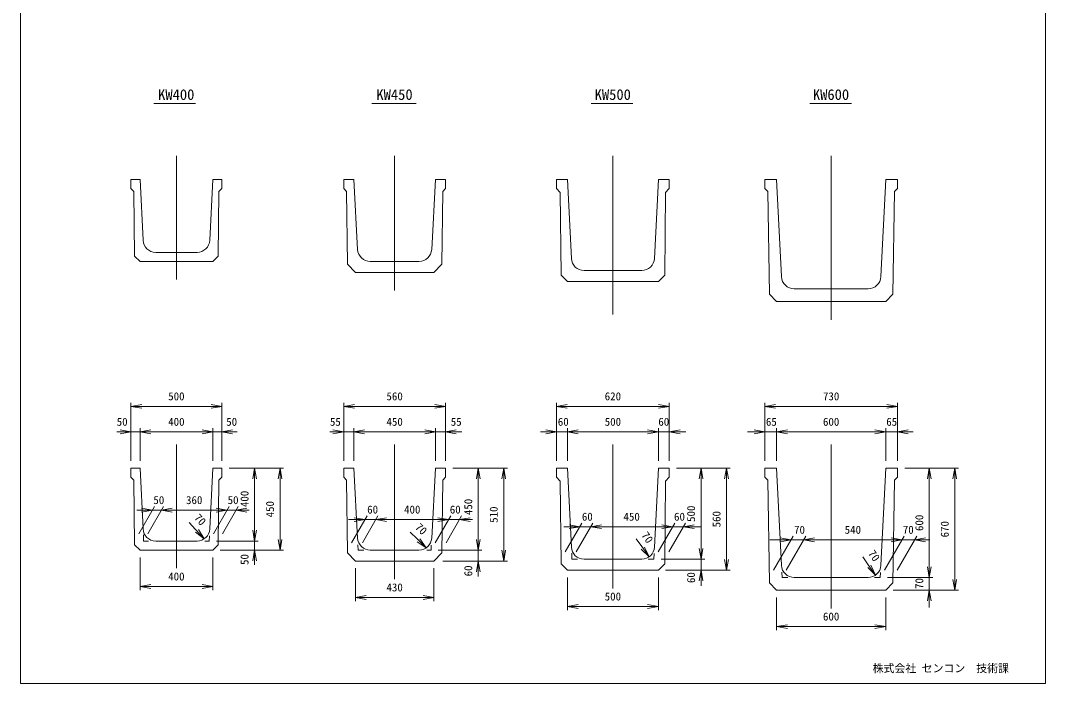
# Model space of a CAD drawing. Units: millimetres, scale not verified. Extents: x 5207 to 17060, y 2604 to 17332.
# Drawn here: x 11425 to 17060, y 2604 to 6246 of the extents above; entities that cross this region are included whole.
import ezdxf
from ezdxf.enums import TextEntityAlignment as Align

# ---------------------------------------------------------------- set-up
doc = ezdxf.new("R2010")
doc.units = ezdxf.units.MM
doc.header["$LTSCALE"] = 20
doc.layers.add('0_2', color=4, linetype='Continuous', lineweight=18)
doc.styles.add('ＭＳ ゴシック-5.0-0.0', font='')
doc.styles.get('ＭＳ ゴシック-5.0-0.0').set_extended_font_data('ＭＳ ゴシック-5.0-0.0')

msp = doc.modelspace()

# ---------------------------------------------------------------- linework, layer by layer
at = {"layer": '0_2'}
for p, q in [((11424.78, 10580.19), (11424.78, 2603.7)), ((17060.34, 2603.7), (17060.34, 10580.19)), ((12158.58, 5790.37), (12386.89, 5790.37)), ((13356.21, 5790.37), (13599.41, 5790.37)), ((14563.02, 5790.37), (14791.34, 5790.37)), ((15764.51, 5790.37), (15992.82, 5790.37)), ((12281.93, 5502.44), (12281.93, 4822.44)), ((13481.93, 5502.44), (13481.93, 4762.44)), ((14681.93, 5502.44), (14681.93, 4631.36)), ((15881.93, 5502.44), (15881.93, 4602.44)), ((12081.93, 5372.44), (12031.93, 5372.44)), ((12031.93, 5372.44), (12031.93, 5322.44)), ((12098.61, 5038.94), (12081.93, 5372.44)), ((12465.26, 5038.94), (12481.93, 5372.44)), ((12481.93, 5372.44), (12531.93, 5372.44)), ((12531.93, 5372.44), (12531.93, 5322.44)), ((13256.93, 5372.44), (13201.93, 5372.44)), ((13201.93, 5372.44), (13201.93, 5322.44)), ((13278.26, 4988.56), (13256.93, 5372.44)), ((13685.61, 4988.56), (13706.93, 5372.44)), ((13706.93, 5372.44), (13761.93, 5372.44)), ((13761.93, 5372.44), (13761.93, 5322.44)), ((14431.93, 5372.44), (14371.93, 5372.44)), ((14371.93, 5372.44), (14371.93, 5322.44)), ((14453.61, 4938.94), (14431.93, 5372.44)), ((14910.26, 4938.94), (14931.93, 5372.44)), ((14931.93, 5372.44), (14991.93, 5372.44)), ((14991.93, 5372.44), (14991.93, 5322.44)), ((15581.93, 5372.44), (15516.93, 5372.44)), ((15516.93, 5372.44), (15516.93, 5322.44)), ((15608.61, 4838.94), (15581.93, 5372.44)), ((16155.26, 4838.94), (16181.93, 5372.44)), ((16181.93, 5372.44), (16246.93, 5372.44)), ((16246.93, 5372.44), (16246.93, 5322.44)), ((12031.93, 5322.44), (12047.76, 5306.62)), ((12047.76, 5306.62), (12052.19, 4952.19)), ((12516.11, 5306.62), (12511.68, 4952.19)), ((12531.93, 5322.44), (12516.11, 5306.62)), ((13201.93, 5322.44), (13217.66, 5306.71)), ((13217.66, 5306.71), (13222.1, 4907.27)), ((13746.2, 5306.71), (13741.76, 4907.27)), ((13761.93, 5322.44), (13746.2, 5306.71)), ((14371.93, 5322.44), (14392.64, 5301.73)), ((14392.64, 5301.73), (14397.19, 4847.19)), ((14971.23, 5301.73), (14966.68, 4847.19)), ((14991.93, 5322.44), (14971.23, 5301.73)), ((15516.93, 5322.44), (15533.03, 5306.34)), ((15533.03, 5306.34), (15542.44, 4741.93)), ((16230.83, 5306.34), (16221.42, 4741.93)), ((16246.93, 5322.44), (16230.83, 5306.34)), ((12168.52, 4972.44), (12395.35, 4972.44)), ((12081.93, 4922.44), (12052.19, 4952.19)), ((12081.93, 4922.44), (12481.93, 4922.44)), ((12481.93, 4922.44), (12511.68, 4952.19)), ((13266.93, 4862.44), (13222.1, 4907.27)), ((13348.15, 4922.44), (13615.71, 4922.44)), ((13696.93, 4862.44), (13741.76, 4907.27)), ((13266.93, 4862.44), (13696.93, 4862.44)), ((14431.93, 4812.44), (14397.19, 4847.19)), ((14523.52, 4872.44), (14840.35, 4872.44)), ((14931.93, 4812.44), (14966.68, 4847.19)), ((14431.93, 4812.44), (14931.93, 4812.44)), ((15581.93, 4702.44), (15542.44, 4741.93)), ((15678.52, 4772.44), (16085.35, 4772.44)), ((16181.93, 4702.44), (16221.42, 4741.93)), ((15581.93, 4702.44), (16181.93, 4702.44)), ((12031.93, 3826.39), (12031.93, 4146.39)), ((12031.93, 4126.39), (12091.02, 4136.81)), ((12031.93, 4126.39), (12091.02, 4115.98)), ((12531.93, 4126.39), (12031.93, 4126.39)), ((12531.93, 4126.39), (12472.84, 4136.81)), ((12531.93, 4126.39), (12472.84, 4115.98)), ((12531.93, 3826.39), (12531.93, 4146.39)), ((13201.93, 3826.39), (13201.93, 4146.39)), ((13201.93, 4126.39), (13261.02, 4136.81)), ((13201.93, 4126.39), (13261.02, 4115.98)), ((13761.93, 4126.39), (13201.93, 4126.39)), ((13761.93, 4126.39), (13702.84, 4136.81)), ((13761.93, 4126.39), (13702.84, 4115.98)), ((13761.93, 3826.39), (13761.93, 4146.39)), ((14371.93, 3826.39), (14371.93, 4146.39)), ((14371.93, 4126.39), (14431.02, 4136.81)), ((14371.93, 4126.39), (14431.02, 4115.98)), ((14991.93, 4126.39), (14371.93, 4126.39)), ((14991.93, 4126.39), (14932.84, 4136.81)), ((14991.93, 4126.39), (14932.84, 4115.98)), ((14991.93, 3826.39), (14991.93, 4146.39)), ((15516.93, 3826.39), (15516.93, 4146.39)), ((15516.93, 4126.39), (15576.02, 4136.81)), ((15516.93, 4126.39), (15576.02, 4115.98)), ((16246.93, 4126.39), (15516.93, 4126.39)), ((16246.93, 4126.39), (16187.84, 4136.81)), ((16246.93, 4126.39), (16187.84, 4115.98)), ((16246.93, 3826.39), (16246.93, 4146.39)), ((12081.93, 3826.39), (12081.93, 4006.39)), ((12481.93, 3826.39), (12481.93, 4006.39)), ((13256.93, 3826.39), (13256.93, 4006.39)), ((13706.93, 3826.39), (13706.93, 4006.39)), ((14431.93, 3826.39), (14431.93, 4006.39)), ((14931.93, 3826.39), (14931.93, 4006.39)), ((15581.93, 3826.39), (15581.93, 4006.39)), ((16181.93, 3826.39), (16181.93, 4006.39)), ((12031.93, 3986.39), (11953.87, 3986.39)), ((12031.93, 3986.39), (11972.84, 3996.81)), ((12031.93, 3986.39), (11972.84, 3975.98)), ((12031.93, 3986.39), (12081.93, 3986.39)), ((12081.93, 3986.39), (12141.02, 3996.81)), ((12081.93, 3986.39), (12141.02, 3975.98)), ((12481.93, 3986.39), (12081.93, 3986.39)), ((12481.93, 3986.39), (12422.84, 3996.81)), ((12481.93, 3986.39), (12422.84, 3975.98)), ((12531.93, 3986.39), (12481.93, 3986.39)), ((12531.93, 3986.39), (12591.02, 3996.81)), ((12531.93, 3986.39), (12615.89, 3986.39)), ((12531.93, 3986.39), (12591.02, 3975.98)), ((13201.93, 3986.39), (13126.08, 3986.39)), ((13201.93, 3986.39), (13142.84, 3996.81)), ((13201.93, 3986.39), (13142.84, 3975.98)), ((13256.93, 3986.39), (13201.93, 3986.39)), ((13256.93, 3986.39), (13316.02, 3996.81)), ((13256.93, 3986.39), (13316.02, 3975.98)), ((13256.93, 3986.39), (13706.93, 3986.39)), ((13706.93, 3986.39), (13647.84, 3996.81)), ((13706.93, 3986.39), (13647.84, 3975.98)), ((13761.93, 3986.39), (13706.93, 3986.39)), ((13761.93, 3986.39), (13821.02, 3996.81)), ((13761.93, 3986.39), (13850.37, 3986.39)), ((13761.93, 3986.39), (13821.02, 3975.98)), ((14371.93, 3986.39), (14283.04, 3986.39)), ((14371.93, 3986.39), (14312.84, 3996.81)), ((14371.93, 3986.39), (14312.84, 3975.98)), ((14371.93, 3986.39), (14431.93, 3986.39)), ((14431.93, 3986.39), (14491.02, 3996.81)), ((14431.93, 3986.39), (14491.02, 3996.81)), ((14431.93, 3986.39), (14439.05, 3986.39)), ((14431.93, 3986.39), (14491.02, 3975.98)), ((14431.93, 3986.39), (14491.02, 3975.98)), ((14431.93, 3986.39), (14931.93, 3986.39)), ((14931.93, 3986.39), (14872.84, 3996.81)), ((14931.93, 3986.39), (14872.84, 3996.81)), ((14931.93, 3986.39), (14872.84, 3975.98)), ((14931.93, 3986.39), (14872.84, 3975.98)), ((14931.93, 3986.39), (14931.76, 3986.39)), ((14991.93, 3986.39), (14931.93, 3986.39)), ((14991.93, 3986.39), (15051.02, 3996.81)), ((14991.93, 3986.39), (15082.58, 3986.39)), ((14991.93, 3986.39), (15051.02, 3975.98)), ((15516.93, 3986.39), (15422.01, 3986.39)), ((15516.93, 3986.39), (15457.84, 3996.81)), ((15516.93, 3986.39), (15457.84, 3975.98)), ((15516.93, 3986.39), (15581.93, 3986.39)), ((15581.93, 3986.39), (15641.02, 3996.81)), ((15581.93, 3986.39), (15641.02, 3996.81)), ((15581.93, 3986.39), (15583.21, 3986.39)), ((15581.93, 3986.39), (15641.02, 3975.98)), ((15581.93, 3986.39), (15641.02, 3975.98)), ((15581.93, 3986.39), (16181.93, 3986.39)), ((16181.93, 3986.39), (16122.84, 3996.81)), ((16181.93, 3986.39), (16122.84, 3975.98)), ((16246.93, 3986.39), (16181.93, 3986.39)), ((16246.93, 3986.39), (16306.02, 3996.81)), ((16246.93, 3986.39), (16333.14, 3986.39)), ((16246.93, 3986.39), (16306.02, 3975.98)), ((12281.93, 3916.39), (12281.93, 3236.39)), ((13481.93, 3916.39), (13481.93, 3176.39)), ((14681.93, 3916.39), (14681.93, 3126.39)), ((15881.93, 3916.39), (15881.93, 3016.39)), ((12081.93, 3786.39), (12031.93, 3786.39)), ((12031.93, 3786.39), (12031.93, 3736.39)), ((12098.61, 3452.9), (12081.93, 3786.39)), ((12465.26, 3452.9), (12481.93, 3786.39)), ((12481.93, 3786.39), (12531.93, 3786.39)), ((12531.93, 3786.39), (12531.93, 3736.39)), ((12571.93, 3786.39), (12871.68, 3786.39)), ((12711.68, 3786.39), (12701.26, 3727.31)), ((12711.68, 3786.39), (12722.1, 3727.31)), ((12711.68, 3786.39), (12711.68, 3386.39)), ((12851.68, 3786.39), (12841.26, 3727.31)), ((12851.68, 3786.39), (12862.1, 3727.31)), ((12851.68, 3336.39), (12851.68, 3786.39)), ((13256.93, 3786.39), (13201.93, 3786.39)), ((13201.93, 3786.39), (13201.93, 3736.39)), ((13278.26, 3402.51), (13256.93, 3786.39)), ((13685.61, 3402.51), (13706.93, 3786.39)), ((13706.93, 3786.39), (13761.93, 3786.39)), ((13761.93, 3786.39), (13761.93, 3736.39)), ((13801.93, 3786.39), (14101.65, 3786.39)), ((13941.65, 3786.39), (13931.23, 3727.31)), ((13941.65, 3786.39), (13952.07, 3727.31)), ((13941.65, 3786.39), (13941.65, 3336.39)), ((14081.65, 3786.39), (14071.23, 3727.31)), ((14081.65, 3786.39), (14092.07, 3727.31)), ((14081.65, 3786.39), (14081.65, 3276.39)), ((14431.93, 3786.39), (14371.93, 3786.39)), ((14371.93, 3786.39), (14371.93, 3736.39)), ((14453.61, 3352.9), (14431.93, 3786.39)), ((14910.26, 3352.9), (14931.93, 3786.39)), ((14931.93, 3786.39), (14991.93, 3786.39)), ((14991.93, 3786.39), (14991.93, 3736.39)), ((15031.93, 3786.39), (15326.68, 3786.39)), ((15166.68, 3786.39), (15156.26, 3727.31)), ((15166.68, 3786.39), (15177.1, 3727.31)), ((15166.68, 3786.39), (15166.68, 3286.39)), ((15306.68, 3786.39), (15296.26, 3727.31)), ((15306.68, 3786.39), (15317.1, 3727.31)), ((15306.68, 3786.39), (15306.68, 3226.39)), ((15581.93, 3786.39), (15516.93, 3786.39)), ((15516.93, 3786.39), (15516.93, 3736.39)), ((15608.61, 3252.9), (15581.93, 3786.39)), ((16155.26, 3252.9), (16181.93, 3786.39)), ((16181.93, 3786.39), (16246.93, 3786.39)), ((16246.93, 3786.39), (16246.93, 3736.39)), ((16286.93, 3786.39), (16581.42, 3786.39)), ((16421.42, 3786.39), (16411.01, 3727.31)), ((16421.42, 3786.39), (16431.84, 3727.31)), ((16421.42, 3786.39), (16421.42, 3186.39)), ((16561.42, 3786.39), (16551.01, 3727.31)), ((16561.42, 3786.39), (16571.84, 3727.31)), ((16561.42, 3786.39), (16561.42, 3116.39)), ((12031.93, 3736.39), (12047.76, 3720.57)), ((12047.76, 3720.57), (12052.19, 3366.14)), ((12516.11, 3720.57), (12511.68, 3366.14)), ((12531.93, 3736.39), (12516.11, 3720.57)), ((13201.93, 3736.39), (13217.66, 3720.66)), ((13217.66, 3720.66), (13222.1, 3321.23)), ((13746.2, 3720.66), (13741.76, 3321.23)), ((13761.93, 3736.39), (13746.2, 3720.66)), ((14371.93, 3736.39), (14392.64, 3715.69)), ((14991.93, 3736.39), (14971.23, 3715.69)), ((15516.93, 3736.39), (15533.03, 3720.29)), ((15533.03, 3720.29), (15542.44, 3155.89)), ((16230.83, 3720.29), (16221.42, 3155.89)), ((16246.93, 3736.39), (16230.83, 3720.29)), ((14392.64, 3715.69), (14397.19, 3261.14)), ((14971.23, 3715.69), (14966.68, 3261.14)), ((12149.97, 3556.2), (12063.78, 3556.2)), ((12075.03, 3426.39), (12161.52, 3576.2)), ((12149.97, 3556.2), (12090.88, 3566.62)), ((12149.97, 3556.2), (12090.88, 3545.78)), ((12125.03, 3426.39), (12211.52, 3576.2)), ((12149.97, 3556.2), (12199.97, 3556.2)), ((12199.97, 3556.2), (12259.06, 3566.62)), ((12199.97, 3556.2), (12259.06, 3566.62)), ((12199.97, 3556.2), (12215.41, 3556.2)), ((12199.97, 3556.2), (12259.06, 3545.78)), ((12199.97, 3556.2), (12259.06, 3545.78)), ((12199.97, 3556.2), (12559.97, 3556.2)), ((12485.03, 3426.39), (12571.52, 3576.2)), ((12559.97, 3556.2), (12500.88, 3566.62)), ((12559.97, 3556.2), (12500.88, 3545.78)), ((12535.03, 3426.39), (12621.52, 3576.2)), ((12559.97, 3556.2), (12609.97, 3556.2)), ((12609.97, 3556.2), (12669.06, 3566.62)), ((12609.97, 3556.2), (12669.06, 3566.62)), ((12609.97, 3556.2), (12681.52, 3556.2)), ((12609.97, 3556.2), (12669.06, 3545.78)), ((12609.97, 3556.2), (12623.76, 3556.2)), ((12609.97, 3556.2), (12669.06, 3545.78)), ((13318.8, 3504.17), (13227.32, 3504.17)), ((13245.03, 3376.39), (13330.34, 3524.17)), ((13318.8, 3504.17), (13259.71, 3514.58)), ((13318.8, 3504.17), (13259.71, 3493.75)), ((13305.03, 3376.39), (13390.34, 3524.17)), ((13318.8, 3504.17), (13378.8, 3504.17)), ((13378.8, 3504.17), (13437.88, 3514.58)), ((13378.8, 3504.17), (13437.88, 3514.58)), ((13378.8, 3504.17), (13390.9, 3504.17)), ((13378.8, 3504.17), (13437.88, 3493.75)), ((13378.8, 3504.17), (13437.88, 3493.75)), ((13778.8, 3504.17), (13378.8, 3504.17)), ((13705.03, 3376.39), (13790.34, 3524.17)), ((13778.8, 3504.17), (13719.71, 3514.58)), ((13778.8, 3504.17), (13719.71, 3493.75)), ((13765.03, 3376.39), (13850.34, 3524.17)), ((13778.8, 3504.17), (13838.8, 3504.17)), ((13838.8, 3504.17), (13897.88, 3514.58)), ((13838.8, 3504.17), (13897.88, 3514.58)), ((13838.8, 3504.17), (13910.8, 3504.17)), ((13838.8, 3504.17), (13897.88, 3493.75)), ((13838.8, 3504.17), (13845.06, 3504.17)), ((13838.8, 3504.17), (13897.88, 3493.75)), ((12387.6, 3450.1), (12351.97, 3488.08)), ((12387.6, 3450.1), (12435.5, 3399.05)), ((12435.5, 3399.05), (12402.66, 3449.27)), ((12711.68, 3386.39), (12701.26, 3445.48)), ((12711.68, 3386.39), (12722.1, 3445.48)), ((14500.04, 3464.97), (14412.92, 3464.97)), ((14420.03, 3326.39), (14511.58, 3484.97)), ((14500.04, 3464.97), (14440.95, 3475.39)), ((14500.04, 3464.97), (14440.95, 3454.55)), ((14480.03, 3326.39), (14571.58, 3484.97)), ((14500.04, 3464.97), (14560.04, 3464.97)), ((14560.04, 3464.97), (14619.12, 3475.39)), ((14560.04, 3464.97), (14619.12, 3475.39)), ((14560.04, 3464.97), (14571.22, 3464.97)), ((14560.04, 3464.97), (14619.12, 3454.55)), ((14560.04, 3464.97), (14619.12, 3454.55)), ((14560.04, 3464.97), (15010.04, 3464.97)), ((14930.03, 3326.39), (15021.58, 3484.97)), ((15010.04, 3464.97), (14950.95, 3475.39)), ((15010.04, 3464.97), (14950.95, 3454.55)), ((14990.03, 3326.39), (15081.58, 3484.97)), ((15070.04, 3464.97), (15010.04, 3464.97)), ((15070.04, 3464.97), (15129.12, 3475.39)), ((15070.04, 3464.97), (15129.12, 3475.39)), ((15070.04, 3464.97), (15166.3, 3464.97)), ((15070.04, 3464.97), (15129.12, 3454.55)), ((15070.04, 3464.97), (15078.08, 3464.97)), ((15070.04, 3464.97), (15129.12, 3454.55)), ((12101.93, 3386.39), (12100.23, 3420.45)), ((12101.93, 3386.39), (12128.07, 3386.39)), ((12168.52, 3386.39), (12395.35, 3386.39)), ((12435.5, 3399.05), (12387.47, 3435.02)), ((12437.57, 3386.39), (12461.93, 3386.39)), ((12461.93, 3386.39), (12463.4, 3415.84)), ((12501.93, 3386.39), (12731.68, 3386.39)), ((12711.68, 3336.39), (12711.68, 3386.39)), ((12851.68, 3336.39), (12841.26, 3395.48)), ((12851.68, 3336.39), (12862.1, 3395.48)), ((13605.39, 3397.94), (13568.12, 3434.3)), ((13605.39, 3397.94), (13655.5, 3349.05)), ((13655.5, 3349.05), (13605.92, 3382.86)), ((13655.5, 3349.05), (13620.48, 3397.77)), ((13941.65, 3336.39), (13931.23, 3395.48)), ((13941.65, 3336.39), (13952.07, 3395.48)), ((14840.35, 3356.39), (14810.48, 3399.05)), ((15661.26, 3393.07), (15545.59, 3393.07)), ((15565.03, 3226.39), (15672.8, 3413.07)), ((15661.26, 3393.07), (15602.17, 3403.49)), ((15661.26, 3393.07), (15602.17, 3382.65)), ((15635.03, 3226.39), (15742.8, 3413.07)), ((15661.26, 3393.07), (15731.26, 3393.07)), ((15731.26, 3393.07), (15790.34, 3403.49)), ((15731.26, 3393.07), (15790.34, 3382.65)), ((15731.26, 3393.07), (16271.26, 3393.07)), ((16175.03, 3226.39), (16282.8, 3413.07)), ((16271.26, 3393.07), (16212.17, 3403.49)), ((16271.26, 3393.07), (16212.17, 3382.65)), ((16245.03, 3226.39), (16352.8, 3413.07)), ((16341.26, 3393.07), (16271.26, 3393.07)), ((16341.26, 3393.07), (16400.34, 3403.49)), ((16341.26, 3393.07), (16424.48, 3393.07)), ((16341.26, 3393.07), (16400.34, 3382.65)), ((12081.93, 3336.39), (12052.19, 3366.14)), ((12081.93, 3336.39), (12481.93, 3336.39)), ((12481.93, 3336.39), (12511.68, 3366.14)), ((12521.93, 3336.39), (12871.68, 3336.39)), ((12711.68, 3336.39), (12701.26, 3277.31)), ((12711.68, 3336.39), (12711.68, 3254.93)), ((12711.68, 3336.39), (12722.1, 3277.31)), ((13281.93, 3336.39), (13280.3, 3365.83)), ((13281.93, 3336.39), (13312.9, 3336.39)), ((13348.15, 3336.39), (13615.71, 3336.39)), ((13658.87, 3336.39), (13681.93, 3336.39)), ((13681.93, 3336.39), (13683.42, 3363.12)), ((13721.93, 3336.39), (13961.65, 3336.39)), ((13941.65, 3336.39), (13941.65, 3276.39)), ((14081.65, 3276.39), (14071.23, 3335.48)), ((14081.65, 3276.39), (14092.07, 3335.48)), ((14880.5, 3299.05), (14838.07, 3341.48)), ((14840.35, 3356.39), (14880.5, 3299.05)), ((14880.5, 3299.05), (14855.14, 3353.43)), ((15166.68, 3286.39), (15156.26, 3345.48)), ((15166.68, 3286.39), (15177.1, 3345.48)), ((12081.93, 3116.39), (12081.93, 3296.39)), ((12481.93, 3116.39), (12481.93, 3296.39)), ((13266.93, 3276.39), (13222.1, 3321.23)), ((13266.93, 3276.39), (13696.93, 3276.39)), ((13696.93, 3276.39), (13741.76, 3321.23)), ((13746.93, 3276.39), (14101.65, 3276.39)), ((13941.65, 3276.39), (13931.23, 3217.31)), ((13941.65, 3276.39), (13941.65, 3192.33)), ((13941.65, 3276.39), (13952.07, 3217.31)), ((14456.93, 3286.39), (14455.29, 3319.27)), ((14456.93, 3286.39), (14486.54, 3286.39)), ((14523.52, 3286.39), (14840.35, 3286.39)), ((14876.61, 3286.39), (14906.93, 3286.39)), ((14906.93, 3286.39), (14908.53, 3318.34)), ((14946.93, 3286.39), (15186.68, 3286.39)), ((15166.68, 3286.39), (15166.68, 3226.39)), ((15306.68, 3226.39), (15296.26, 3285.48)), ((15306.68, 3226.39), (15317.1, 3285.48)), ((16085.35, 3256.39), (16055.48, 3299.05)), ((13266.93, 3056.39), (13266.93, 3236.39)), ((13696.93, 3056.39), (13696.93, 3236.39)), ((14431.93, 3226.39), (14397.19, 3261.14)), ((14431.93, 3226.39), (14931.93, 3226.39)), ((14931.93, 3226.39), (14966.68, 3261.14)), ((14971.93, 3226.39), (15326.68, 3226.39)), ((15166.68, 3226.39), (15156.26, 3167.31)), ((15166.68, 3226.39), (15156.26, 3167.31)), ((15166.68, 3226.39), (15156.26, 3167.31)), ((15166.68, 3226.39), (15166.68, 3139.74)), ((15166.68, 3226.39), (15177.1, 3167.31)), ((15166.68, 3226.39), (15166.68, 3225.37)), ((15166.68, 3226.39), (15177.1, 3167.31)), ((15166.68, 3226.39), (15166.68, 3155.31)), ((15166.68, 3226.39), (15177.1, 3167.31)), ((15611.93, 3186.39), (15610.48, 3215.41)), ((16125.5, 3199.05), (16083.07, 3241.48)), ((16085.35, 3256.39), (16125.5, 3199.05)), ((16125.5, 3199.05), (16100.14, 3253.43)), ((16151.93, 3186.39), (16153.25, 3212.78)), ((16421.42, 3186.39), (16411.01, 3245.48)), ((16421.42, 3186.39), (16431.84, 3245.48)), ((14431.93, 3006.39), (14431.93, 3186.39)), ((14931.93, 3006.39), (14931.93, 3186.39)), ((15611.93, 3186.39), (15643.29, 3186.39)), ((15678.52, 3186.39), (16085.35, 3186.39)), ((16121.03, 3186.39), (16151.93, 3186.39)), ((16191.93, 3186.39), (16441.42, 3186.39)), ((16421.42, 3186.39), (16421.42, 3116.39)), ((16561.42, 3116.39), (16551.01, 3175.48)), ((16561.42, 3116.39), (16571.84, 3175.48)), ((12081.93, 3136.39), (12141.02, 3146.81)), ((12081.93, 3136.39), (12141.02, 3125.98)), ((12081.93, 3136.39), (12481.93, 3136.39)), ((12481.93, 3136.39), (12422.84, 3146.81)), ((12481.93, 3136.39), (12422.84, 3125.98)), ((15581.93, 3116.39), (15542.44, 3155.89)), ((15581.93, 3116.39), (16181.93, 3116.39)), ((16181.93, 3116.39), (16221.42, 3155.89)), ((16221.93, 3116.39), (16581.42, 3116.39)), ((16421.42, 3116.39), (16411.01, 3057.31)), ((16421.42, 3116.39), (16421.42, 3021.95)), ((16421.42, 3116.39), (16431.84, 3057.31)), ((13266.93, 3076.39), (13326.02, 3086.81)), ((13266.93, 3076.39), (13326.02, 3065.98)), ((13266.93, 3076.39), (13696.93, 3076.39)), ((13696.93, 3076.39), (13637.84, 3086.81)), ((13696.93, 3076.39), (13637.84, 3065.98)), ((15581.93, 2896.39), (15581.93, 3076.39)), ((16181.93, 2896.39), (16181.93, 3076.39)), ((14431.93, 3026.39), (14491.02, 3036.81)), ((14431.93, 3026.39), (14491.02, 3015.98)), ((14431.93, 3026.39), (14931.93, 3026.39)), ((14931.93, 3026.39), (14872.84, 3036.81)), ((14931.93, 3026.39), (14872.84, 3015.98)), ((15581.93, 2916.39), (15641.02, 2926.81)), ((15581.93, 2916.39), (15641.02, 2905.98)), ((15581.93, 2916.39), (16181.93, 2916.39)), ((16181.93, 2916.39), (16122.84, 2926.81)), ((16181.93, 2916.39), (16122.84, 2905.98)), ((11424.78, 2603.7), (17060.34, 2603.7))]:
    msp.add_line(p, q, dxfattribs=at)
for centre, start, end in [((12168.52, 5042.44), 182.86241, 270), ((12395.35, 5042.44), 270, 357.13759), ((13348.15, 4992.44), 183.17983, 270), ((13615.71, 4992.44), 270, 356.82017), ((14523.52, 4942.44), 182.86241, 270), ((14840.35, 4942.44), 270, 357.13759), ((15678.52, 4842.44), 182.86241, 270), ((16085.35, 4842.44), 270, 357.13759), ((12168.52, 3456.39), 182.86241, 270), ((12395.35, 3456.39), 270, 357.13759), ((13348.15, 3406.39), 183.17983, 270), ((13615.71, 3406.39), 270, 356.82017), ((14523.52, 3356.39), 182.86241, 270), ((14840.35, 3356.39), 270, 357.13759), ((15678.52, 3256.39), 182.86241, 270), ((16085.35, 3256.39), 270, 357.13759)]:
    msp.add_arc(centre, 70, start, end, dxfattribs=at)

# ---------------------------------------------------------------- texts
at = {"layer": '0_2', "color": 7, "style": 'ＭＳ ゴシック-5.0-0.0'}
for s, height, p in [('KW400', 58.65, (12181.33, 5792.44)), ('KW450', 58.65, (13381.33, 5792.44)), ('KW500', 58.65, (14581.35, 5792.44)), ('KW600', 58.65, (15781.39, 5792.44)), ('500', 43.99, (12236.93, 4146.39)), ('560', 43.99, (13436.93, 4146.39)), ('620', 43.99, (14636.93, 4146.39)), ('730', 43.99, (15836.93, 4146.39)), ('50', 43.99, (11953.87, 4006.39)), ('400', 43.99, (12236.93, 4006.39)), ('50', 43.99, (12555.89, 4006.39)), ('55', 43.99, (13126.08, 4006.39)), ('450', 43.99, (13436.93, 4006.39)), ('55', 43.99, (13790.37, 4006.39)), ('60', 43.99, (14379.05, 4006.39)), ('500', 43.99, (14636.93, 4006.39)), ('60', 43.99, (14931.76, 4006.39)), ('65', 43.99, (15523.21, 4006.39)), ('600', 43.99, (15836.93, 4006.39)), ('65', 43.99, (16184.91, 4006.39)), ('50', 43.99, (12155.41, 3576.2)), ('360', 43.99, (12334.97, 3576.2)), ('50', 43.99, (12563.76, 3576.2)), ('60', 43.99, (13330.9, 3524.17)), ('400', 43.99, (13533.8, 3524.17)), ('60', 43.99, (13785.06, 3524.17)), ('60', 43.99, (14511.22, 3484.97)), ('450', 43.99, (14740.04, 3484.97)), ('60', 43.99, (15018.08, 3484.97)), ('70', 43.99, (15677.93, 3413.07)), ('540', 43.99, (15956.26, 3413.07)), ('70', 43.99, (16275.93, 3413.07)), ('400', 43.99, (12236.93, 3156.39)), ('430', 43.99, (13436.93, 3096.39)), ('500', 43.99, (14636.93, 3046.39)), ('600', 43.99, (15836.93, 2936.39)), ('株式会社 センコン\u3000技術課', 43.99, (16109.69, 2651.9))]:
    msp.add_text(s, height=height, dxfattribs=at).set_placement(p, align=Align.BOTTOM_LEFT)
for s, rotation, p in [('400', 90, (12691.68, 3572.95)), ('450', 90, (13921.65, 3528.88)), ('450', 90, (12831.68, 3516.39)), ('510', 90, (14061.65, 3486.39)), ('500', 90, (15146.68, 3491.39)), ('70', 313.175, (12366.56, 3501.76)), ('560', 90, (15286.68, 3461.39)), ('600', 90, (16401.42, 3441.39)), ('70', 315.709, (13582.08, 3448.61)), ('70', 305, (14825.6, 3410.56)), ('670', 90, (16541.42, 3406.39)), ('70', 305, (16071.86, 3310.52)), ('50', 90, (12691.68, 3254.93)), ('60', 90, (13921.65, 3192.33)), ('60', 90, (15146.68, 3155.31)), ('70', 90, (16401.42, 3123.15))]:
    msp.add_text(s, height=43.99, rotation=rotation, dxfattribs=at).set_placement(p, align=Align.BOTTOM_LEFT)

doc.saveas('drawing.dxf')
